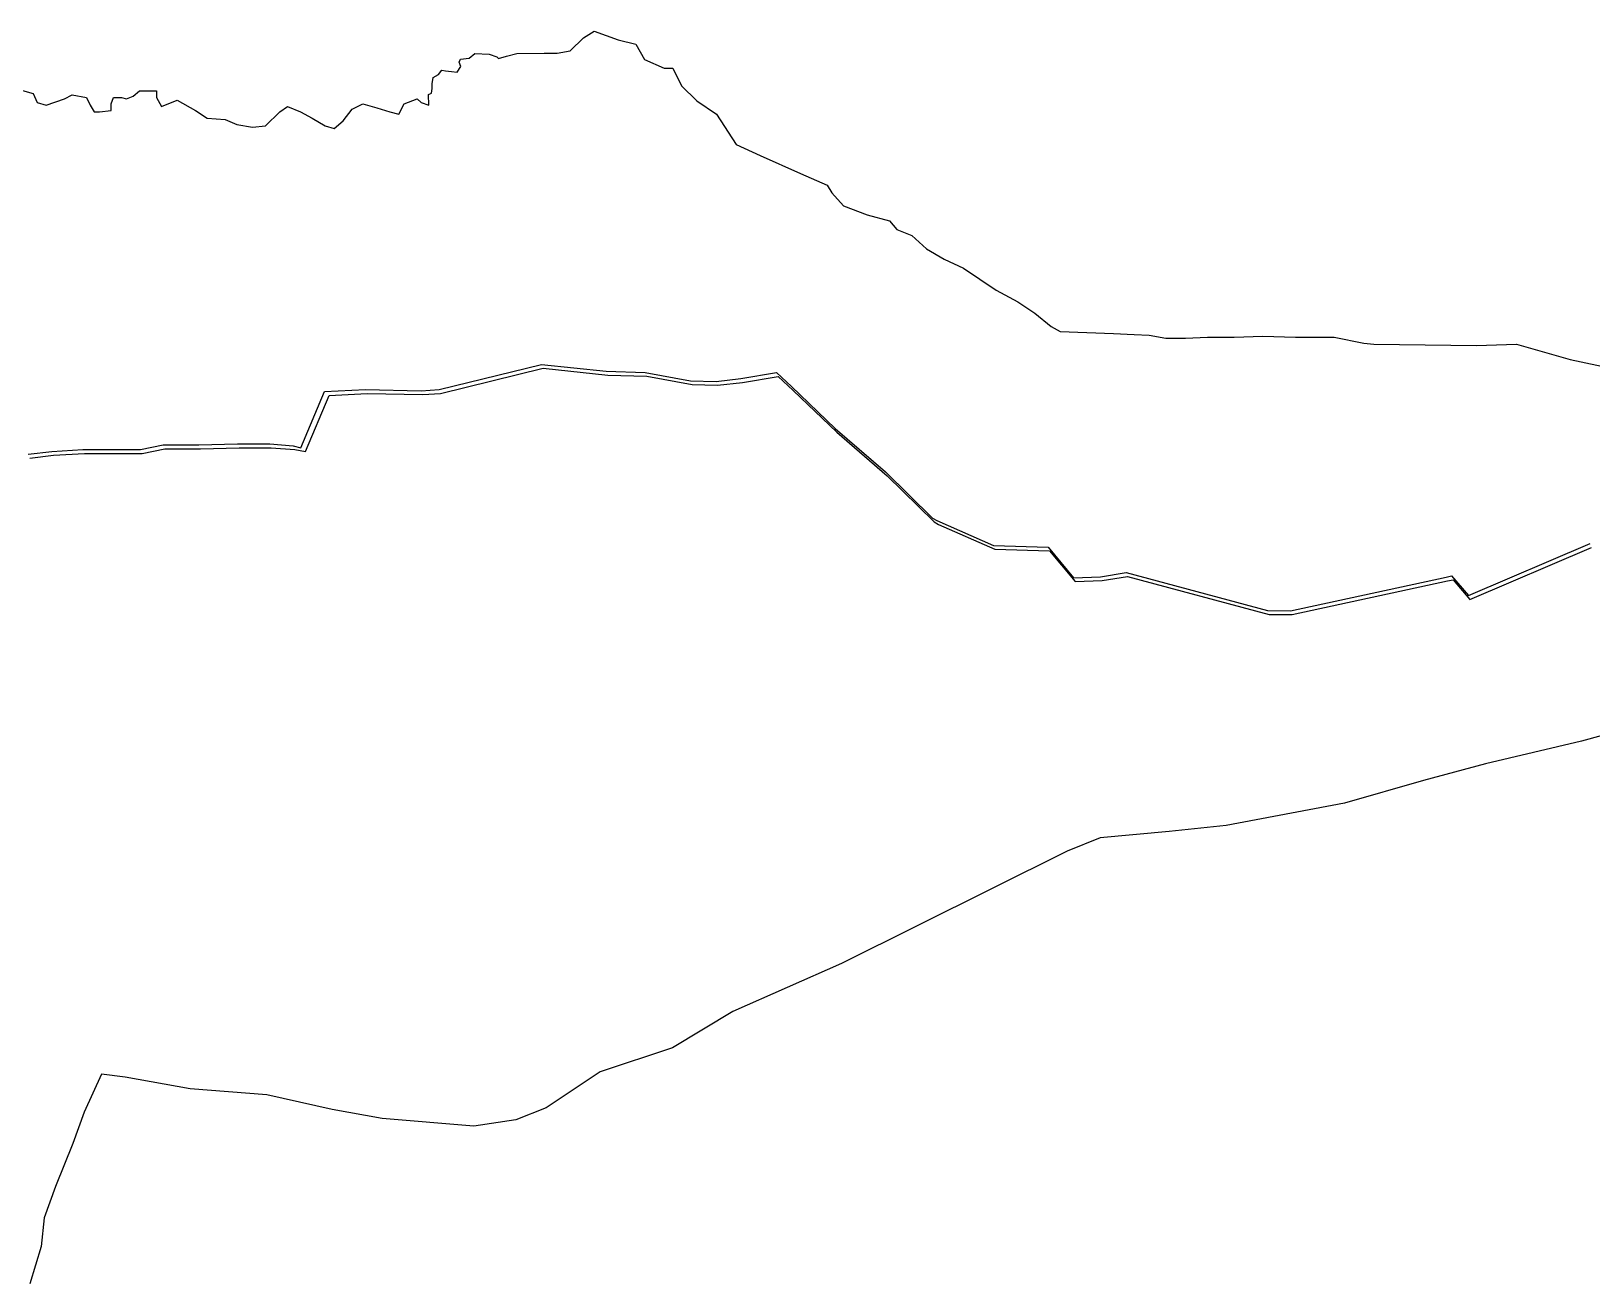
# Model space of a CAD drawing. Header units: inches. Extents: x -1369 to 1198, y -366 to 1398.
# Drawn here: x -358.7 to -94.9, y 884.6 to 1096.3 of the extents above; entities that cross this region are included whole.
import ezdxf

# ---------------------------------------------------------------- set-up
doc = ezdxf.new("R2010")
doc.units = ezdxf.units.IN
doc.header["$MEASUREMENT"] = 0
doc.layers.add('SUBLOTS', color=1, linetype='Continuous')

msp = doc.modelspace()

# ---------------------------------------------------------------- linework, layer by layer
at = {"color": 1}
for points in [[(-359.2395, 1024.8355), (-355.2527, 1025.3132), (-349.9902, 1025.6317), (-344.5682, 1025.6317), (-340.2624, 1025.6317), (-336.4351, 1026.428), (-330.3753, 1026.428), (-323.837, 1026.5872), (-318.415, 1026.5872), (-314.4282, 1026.2687), (-313.1524, 1025.9502), (-309.1757, 1035.4265), (-302.1936, 1035.7683), (-292.7894, 1035.5685), (-289.7881, 1035.7683), (-272.447, 1040.0268), (-261.5072, 1038.8566), (-254.929, 1038.6838), (-247.2372, 1037.2593), (-242.9403, 1037.1389), (-238.76, 1037.6427), (-232.7057, 1038.6503), (-230.1831, 1036.2752), (-222.8081, 1029.2097), (-214.2756, 1021.8444), (-206.3216, 1014.0459), (-205.5985, 1013.6126), (-196.0536, 1009.4245), (-186.7981, 1009.1357), (-182.4987, 1003.9627), (-177.9135, 1004.1408), (-173.6192, 1004.8409), (-149.6881, 998.4098), (-145.7946, 998.3706), (-119.5117, 1004.0763), (-118.5711, 1004.2638), (-115.73, 1000.9361), (-95.1597, 1009.7514)], [(-358.9761, 1024.1862), (-354.9893, 1024.664), (-349.7268, 1024.9825), (-344.3048, 1024.9825), (-339.9991, 1024.9825), (-336.1718, 1025.7787), (-330.1119, 1025.7787), (-323.5736, 1025.938), (-318.1516, 1025.938), (-314.1648, 1025.6195), (-312.3409, 1025.275), (-308.3642, 1034.7513), (-301.9303, 1035.119), (-292.5261, 1034.9192), (-289.5247, 1035.119), (-272.1837, 1039.3776), (-261.2438, 1038.2074), (-254.6656, 1038.0345), (-246.9739, 1036.6101), (-242.6769, 1036.4896), (-238.4966, 1036.9934), (-232.4424, 1038.0011), (-229.9198, 1035.6259), (-222.5447, 1028.5604), (-214.0122, 1021.1952), (-206.0582, 1013.3966), (-205.3351, 1012.9634), (-195.7903, 1008.7752), (-186.5347, 1008.4864), (-182.2353, 1003.3134), (-177.6501, 1003.4915), (-173.3559, 1004.1916), (-149.4248, 997.7605), (-145.5312, 997.7213), (-119.2483, 1003.4271), (-118.3077, 1003.6145), (-115.4667, 1000.2868), (-94.8964, 1009.1021)]]:
    msp.add_lwpolyline(points, dxfattribs=at)
at = {"layer": 'SUBLOTS', "color": 8}
for points in [[(-360.5901, 1086.4685), (-358.397, 1085.8115), (-357.7391, 1084.2785), (-356.204, 1083.8405), (-353.1338, 1084.9355), (-351.818, 1085.5925), (-349.4057, 1085.1545), (-348.7478, 1083.8405), (-348.0899, 1082.7455), (-347.2127, 1082.7455), (-345.239, 1082.9645), (-345.239, 1084.0595), (-344.8004, 1085.1545), (-343.4846, 1085.1545), (-342.6074, 1084.9355), (-341.5109, 1085.3735), (-340.4144, 1086.2495), (-338.2214, 1086.2495), (-337.5635, 1086.2495), (-337.5635, 1085.1545), (-336.6863, 1083.6215), (-334.0547, 1084.7165), (-330.9845, 1082.9645), (-329.0108, 1081.6506), (-325.9406, 1081.4316), (-323.9668, 1080.5556), (-321.3352, 1080.1176), (-319.1422, 1080.3366), (-316.7299, 1082.7455), (-315.4141, 1083.6215), (-313.2211, 1082.7455), (-311.2474, 1081.6506), (-309.0544, 1080.3366), (-307.5193, 1079.8986), (-305.9842, 1081.2126), (-304.4491, 1083.1835), (-302.6947, 1084.0595), (-300.2824, 1083.4025), (-298.0894, 1082.7455), (-296.5543, 1082.3075), (-295.6771, 1084.0595), (-293.4841, 1084.9355), (-292.8262, 1084.2785), (-291.5015, 1083.8702), (-291.5543, 1085.6625), (-291.0792, 1085.8734), (-290.9209, 1086.6641), (-290.9209, 1087.4548), (-290.7625, 1088.509), (-289.8651, 1089.0362), (-289.3373, 1089.7742), (-288.7038, 1089.6687), (-287.6481, 1089.5633), (-286.6979, 1089.4052), (-286.1173, 1090.4067), (-286.3812, 1091.1447), (-286.1701, 1091.6191), (-284.7158, 1091.8023), (-283.7438, 1092.5686), (-281.2883, 1092.4664), (-280.0094, 1092.0066), (-279.7025, 1091.7512), (-278.3724, 1092.1088), (-276.6331, 1092.5686), (-272.0235, 1092.6654), (-269.8099, 1092.6654), (-267.5963, 1093.0339), (-265.3826, 1095.2444), (-263.538, 1096.3497), (-259.4796, 1094.876), (-256.5281, 1094.1391), (-255.0524, 1091.5602), (-251.7319, 1090.0865), (-250.2562, 1090.0865), (-248.7804, 1087.1391), (-246.1979, 1084.5601), (-242.8774, 1082.3495), (-239.557, 1077.1916), (-235.4987, 1075.3495), (-228.6456, 1072.3086), (-224.1377, 1070.3079), (-223.3864, 1069.0575), (-221.3829, 1066.8067), (-217.376, 1065.3062), (-213.6194, 1064.3058), (-212.3673, 1062.8053), (-209.8629, 1061.805), (-207.3585, 1059.5542), (-204.3533, 1057.8036), (-201.0977, 1056.303), (-195.5951, 1052.6013), (-191.9039, 1050.5799), (-189.0462, 1048.6774), (-186.3075, 1046.4181), (-184.7596, 1045.5858), (-175.7589, 1045.2757), (-172.2446, 1045.1086), (-169.7344, 1044.9415), (-166.8894, 1044.4401), (-163.5424, 1044.4401), (-159.8608, 1044.6073), (-155.3423, 1044.6073), (-150.4892, 1044.7744), (-144.9667, 1044.6073), (-138.4401, 1044.6073), (-133.4196, 1043.6046), (-131.7461, 1043.4374), (-114.3521, 1043.1948), (-107.6089, 1043.4538), (-98.5314, 1040.8639), (-87.6385, 1038.5329)], [(-86.1083, 979.1977), (-96.6003, 976.3402), (-112.8151, 972.5302), (-123.307, 969.6728), (-136.6604, 965.8628), (-156.6905, 962.0529), (-166.3264, 961.0737), (-177.9755, 959.9966), (-183.5839, 957.7242), (-221.7459, 938.7608), (-240.0929, 930.6179), (-250.2856, 924.5108), (-262.5169, 920.4393), (-271.6904, 914.3322), (-276.7868, 912.2965), (-283.9217, 911.2786), (-299.3747, 912.5557), (-307.8759, 914.0538), (-318.8776, 916.5507), (-331.8795, 917.5494), (-342.8811, 919.547), (-346.8817, 920.0463), (-349.7743, 913.646), (-351.7128, 908.3226), (-354.6206, 901.0633), (-356.5591, 895.7398), (-357.0437, 890.9003), (-358.9822, 884.609)]]:
    msp.add_lwpolyline(points, dxfattribs=at)

doc.saveas('drawing.dxf')
